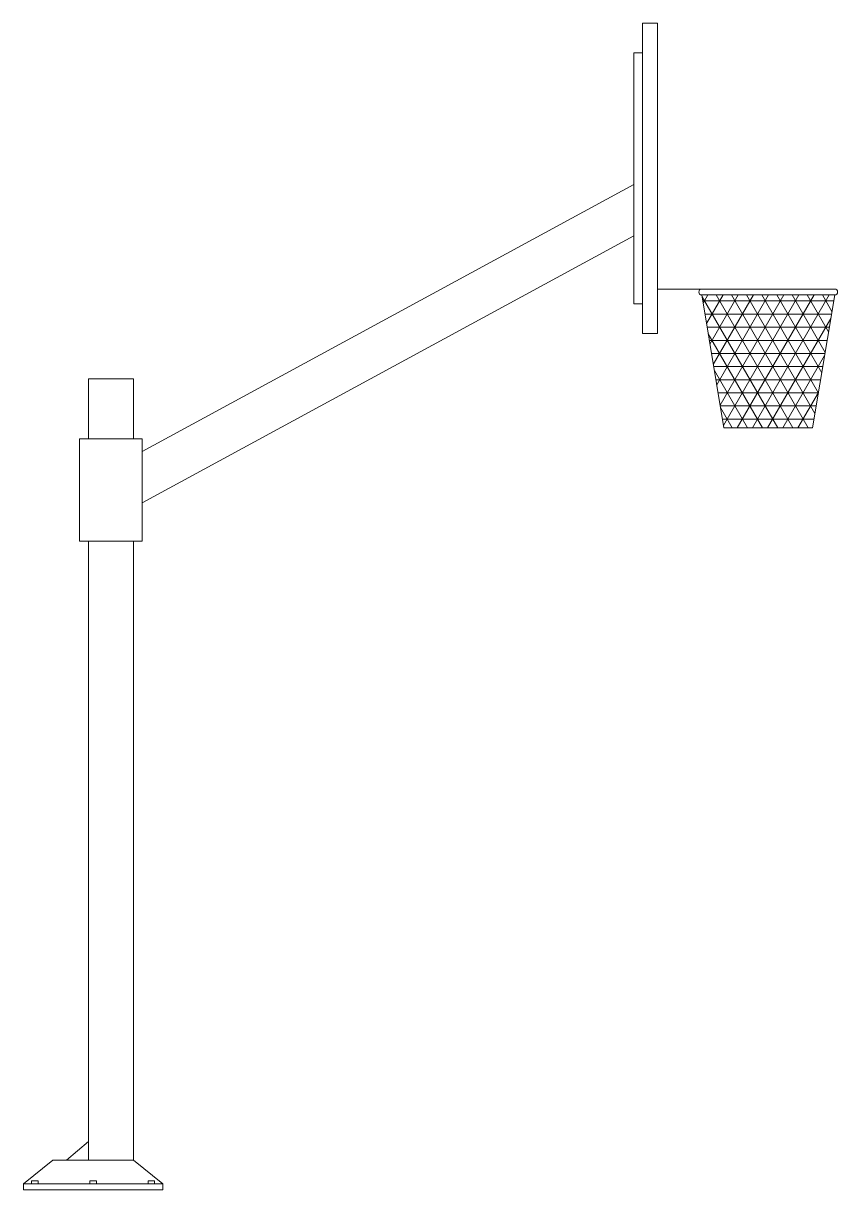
# Model space of a CAD drawing. Header units: millimetres. Extents: x -472 to 2284, y 0 to 3950.
import ezdxf

# ---------------------------------------------------------------- set-up
doc = ezdxf.new("R2010")
doc.units = ezdxf.units.MM
doc.layers.add('ceco.net 267', color=7, linetype='Continuous', lineweight=9)

msp = doc.modelspace()

# ---------------------------------------------------------------- hatches: boundary and pattern name
at = {"layer": 'ceco.net 267'}
h = msp.add_hatch(dxfattribs=at)
h.set_pattern_fill('NET3', color=256, scale=14, style=0)
h.set_pattern_definition([(0, (-1359831.783, 130892.377), (0, 44.45), []), (60, (-1359831.783, 130892.377), (-38.4948292, 22.225), []), (120, (-1359831.783, 130892.377), (-38.4948292, -22.225), [])])
h.paths.add_polyline_path([(2273.8, 3030), (1823.8, 3030), (1898.8, 2580), (2198.8, 2580)])

# ---------------------------------------------------------------- linework, layer by layer
for p, q in [((1673.8, 3950), (1623.8, 3950)), ((1673.8, 3950), (1673.8, 2900)), ((1623.8, 3950), (1623.8, 2900)), ((1593.8, 3850), (1593.8, 3000)), ((1623.8, 3850), (1593.8, 3850)), ((1593.8, 3403.6), (-70, 2499.4)), ((1593.8, 3230.2), (-70, 2325.9)), ((1673.8, 3050), (2273.8, 3050)), ((1823.8, 3030), (2273.8, 3030)), ((1623.8, 3000), (1593.8, 3000)), ((1673.8, 2900), (1623.8, 2900)), ((-252.4, 2745.9), (-252.4, 2543.1)), ((-100, 2745.9), (-252.4, 2745.9)), ((-100, 2745.9), (-100, 2543.1)), ((-282.4, 2543.1), (-282.4, 2196.8)), ((-70, 2543.1), (-282.4, 2543.1)), ((-70, 2543.1), (-70, 2196.8)), ((-282.4, 2196.8), (-70, 2196.8)), ((-252.4, 2196.8), (-252.4, 100)), ((-100, 2196.8), (-100, 100)), ((-326.3, 100), (-252.4, 163.4)), ((-472.4, 20), (-372.4, 100)), ((-372.4, 100), (-100, 100)), ((-100, 100), (0, 20)), ((-472.4, 0), (-472.4, 20)), ((-472.4, 0), (0, 0)), ((0, 0), (0, 20))]:
    msp.add_line(p, q, dxfattribs=at)
for points in [[(2273.8, 3030), (1823.8, 3030), (1898.8, 2580), (2198.8, 2580)], [(-444.3, 20), (-422.2, 20), (-422.2, 29.9), (-444.3, 29.9)], [(-225.1, 20), (-247.3, 20), (-247.3, 29.9), (-225.1, 29.9)], [(-28.1, 20), (-50.2, 20), (-50.2, 29.9), (-28.1, 29.9)]]:
    msp.add_lwpolyline(points, close=True, dxfattribs=at)
msp.add_lwpolyline([(-472.4, 20), (0, 20)], dxfattribs=at)
for centre, start, end in [((1823.8, 3040), 90, 270), ((2273.8, 3040), 270, 90)]:
    msp.add_arc(centre, 10, start, end, dxfattribs=at)

doc.saveas('drawing.dxf')
